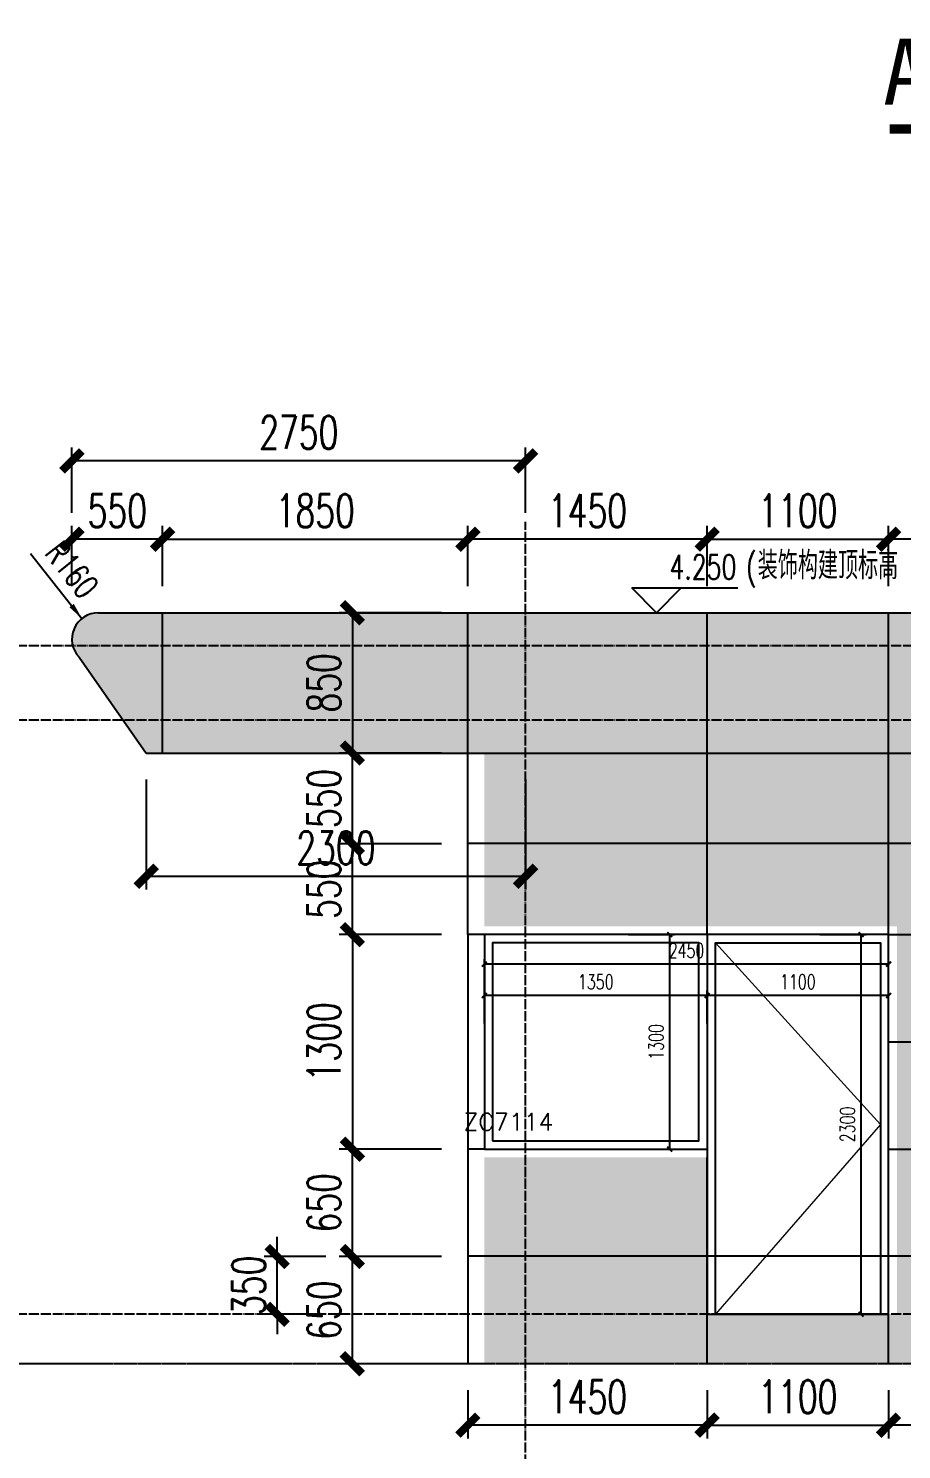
# Model space of a CAD drawing. Extents: x -202236 to 1002404, y -663931 to 1550022.
# Drawn here: x -126697 to -121404, y -352528 to -343918 of the extents above; entities that cross this region are included whole.
import ezdxf
from ezdxf.enums import TextEntityAlignment as Align

# ---------------------------------------------------------------- set-up
doc = ezdxf.new("R2010")
doc.units = 0
doc.linetypes.add('DOTE', pattern=[2.42, 2, -0.2, 0.02, -0.2])
for name, color, linetype in [('!ZN1-填充-8', 8, 'Continuous'), ('!ZN3-铝板幕墙-3', 3, 'Continuous'), ('25mm厚湿贴石材', 35, 'Continuous'), ('3符号', 173, 'Continuous'), ('A-AXIS-DOTE', 14, 'DOTE'), ('A-AXIS-ELEV', 4, 'Continuous'), ('A-HATCH-2', 251, 'Continuous'), ('A-WINDOW', 140, 'Continuous'), ('A-门窗表显示尺寸', 160, 'Continuous'), ('DIM', 173, 'Continuous'), ('PUB_TEXT', 7, 'Continuous'), ('建-尺寸', 3, 'Continuous')]:
    doc.layers.add(name, color=color, linetype=linetype)
doc.layers.add('99立面图例外参$0$99立面图例外参$0$A-WALL-HATCH', color=8, linetype='Continuous', lineweight=13)
doc.layers.add('A-WALL-HATCH', color=8, linetype='Continuous', lineweight=13)
doc.styles.add('_TCH_DIM', font='SIMPLEX', dxfattribs={"bigfont": 'GBCBIG'})
doc.styles.add('_TCH_DIM_T3', font='SIMPLEX', dxfattribs={"width": 0.705882, "bigfont": 'GBCBIG'})
doc.styles.add('A-DIM', font='SIMPLEX', dxfattribs={"bigfont": 'GBCBIG'})
doc.styles.add('DHTEXT-1', font='ROMANS.shx', dxfattribs={"width": 0.7, "bigfont": 'CHINESE.shx'})
doc.styles.get("Standard").update_dxf_attribs({"font": 'romans.shx', "bigfont": 'chinese.shx'})
doc.styles.add('中南符号', font='simhei.ttf')
doc.dimstyles.new('_TCH_ARCH&&30', dxfattribs={"dimtxt": 89.25, "dimasz": 30, "dimexe": 30, "dimexo": 30, "dimgap": 37.875, "dimtad": 1, "dimdec": 0, "dimzin": 0, "dimdsep": 46, "dimtxsty": '_TCH_DIM_T3', "dimblk": 'ARCHTICK', "dimcen": 0.09, "dimclrt": 7, "dimazin": 2, "dimtfac": 1, "dimtdec": 0, "dimtix": 1, "dimtmove": 2, "dimatfit": 3, "dimfxl": 0, "dimtolj": 1, "dimtzin": 0, "dimarcsym": 0})
doc.dimstyles.new('ZN80', dxfattribs={"dimscale": 80, "dimtxt": 2.5, "dimasz": 1.5, "dimexe": 1, "dimexo": 2, "dimgap": 0.9, "dimtad": 1, "dimdec": 0, "dimdsep": 46, "dimtxsty": 'DHTEXT-1', "dimblk": 'ARCHTICK', "dimcen": 2.5, "dimclrd": 173, "dimclre": 173, "dimclrt": 7, "dimazin": 2, "dimtfac": 0.4, "dimtdec": 0, "dimtix": 1, "dimtmove": 2, "dimatfit": 3, "dimfxl": 0, "dimtolj": 1, "dimtzin": 0, "dimarcsym": 0})

# ---------------------------------------------------------------- blocks, each defined once
blk = doc.blocks.new('_ArchTick')
at = {"color": 0, "linetype": 'ByBlock', "const_width": 0.4}
blk.add_lwpolyline([(-0.5, -0.5), (0.5, 0.5)], dxfattribs=at)
blk = doc.blocks.new('*D239')
at = {"layer": 'Defpoints', "color": 0, "ltscale": 800, "transparency": 16777216}
for p in [(-125983.2, -348308.2), (-123683.2, -348308.2), (-123683.2, -349054.8)]:
    blk.add_point(p, dxfattribs=at)
at = {"layer": 'DIM', "color": 173, "linetype": 'ByBlock', "lineweight": -2, "ltscale": 800, "transparency": 16777216}
for p, q in [((-125983.2, -348468.2), (-125983.2, -349134.8)), ((-123683.2, -348468.2), (-123683.2, -349134.8)), ((-125983.2, -349054.8), (-123683.2, -349054.8))]:
    blk.add_line(p, q, dxfattribs=at)
at = {"layer": 'DIM', "color": 173, "lineweight": -2, "ltscale": 800, "transparency": 16777216, "xscale": 120, "yscale": 120, "zscale": 120, "rotation": 180}
blk.add_blockref('_ArchTick', (-125983.2, -349054.8), dxfattribs=at)
at = {"layer": 'DIM', "color": 173, "lineweight": -2, "ltscale": 800, "transparency": 16777216, "xscale": 120, "yscale": 120, "zscale": 120}
blk.add_blockref('_ArchTick', (-123683.2, -349054.8), dxfattribs=at)
at = {"layer": 'DIM', "color": 7, "ltscale": 800, "transparency": 16777216, "insert": (-124833.2, -348882.8), "char_height": 200, "attachment_point": 5, "style": 'DHTEXT-1'}
blk.add_mtext('\\A1;2300', dxfattribs=at)
blk = doc.blocks.new('*D339')
at = {"layer": 'Defpoints', "color": 0, "ltscale": 800, "transparency": 16777216}
for p in [(-121483.2, -347012.7), (-121483.2, -347458.2), (-120333.2, -347458.2)]:
    blk.add_point(p, dxfattribs=at)
at = {"layer": 'DIM', "color": 173, "linetype": 'ByBlock', "lineweight": -2, "ltscale": 800, "transparency": 16777216}
for p, q in [((-121483.2, -347298.2), (-121483.2, -346932.7)), ((-120333.2, -347298.2), (-120333.2, -346932.7)), ((-120333.2, -347012.7), (-121483.2, -347012.7))]:
    blk.add_line(p, q, dxfattribs=at)
at = {"layer": 'DIM', "color": 173, "lineweight": -2, "ltscale": 800, "transparency": 16777216, "xscale": 120, "yscale": 120, "zscale": 120, "rotation": 180}
blk.add_blockref('_ArchTick', (-121483.2, -347012.7), dxfattribs=at)
at = {"layer": 'DIM', "color": 173, "lineweight": -2, "ltscale": 800, "transparency": 16777216, "xscale": 120, "yscale": 120, "zscale": 120}
blk.add_blockref('_ArchTick', (-120333.2, -347012.7), dxfattribs=at)
at = {"layer": 'DIM', "color": 7, "ltscale": 800, "transparency": 16777216, "insert": (-120908.2, -346840.7), "char_height": 200, "attachment_point": 5, "style": 'DHTEXT-1'}
blk.add_mtext('\\A1;1150', dxfattribs=at)
blk = doc.blocks.new('*D340')
at = {"layer": 'Defpoints', "color": 0, "ltscale": 800, "transparency": 16777216}
for p in [(-121483.2, -347012.7), (-122583.2, -347458.2), (-121483.2, -347458.2)]:
    blk.add_point(p, dxfattribs=at)
at = {"layer": 'DIM', "color": 173, "linetype": 'ByBlock', "lineweight": -2, "ltscale": 800, "transparency": 16777216}
for p, q in [((-122583.2, -347298.2), (-122583.2, -346932.7)), ((-121483.2, -347298.2), (-121483.2, -346932.7)), ((-122583.2, -347012.7), (-121483.2, -347012.7))]:
    blk.add_line(p, q, dxfattribs=at)
at = {"layer": 'DIM', "color": 173, "lineweight": -2, "ltscale": 800, "transparency": 16777216, "xscale": 120, "yscale": 120, "zscale": 120, "rotation": 180}
blk.add_blockref('_ArchTick', (-122583.2, -347012.7), dxfattribs=at)
at = {"layer": 'DIM', "color": 173, "lineweight": -2, "ltscale": 800, "transparency": 16777216, "xscale": 120, "yscale": 120, "zscale": 120}
blk.add_blockref('_ArchTick', (-121483.2, -347012.7), dxfattribs=at)
at = {"layer": 'DIM', "color": 7, "ltscale": 800, "transparency": 16777216, "insert": (-122033.2, -346840.7), "char_height": 200, "attachment_point": 5, "style": 'DHTEXT-1'}
blk.add_mtext('\\A1;1100', dxfattribs=at)
blk = doc.blocks.new('*D341')
at = {"layer": 'Defpoints', "color": 0, "ltscale": 800, "transparency": 16777216}
for p in [(-124033.2, -347012.7), (-124033.2, -347458.2), (-122583.2, -347458.2)]:
    blk.add_point(p, dxfattribs=at)
at = {"layer": 'DIM', "color": 173, "linetype": 'ByBlock', "lineweight": -2, "ltscale": 800, "transparency": 16777216}
for p, q in [((-124033.2, -347298.2), (-124033.2, -346932.7)), ((-122583.2, -347298.2), (-122583.2, -346932.7)), ((-122583.2, -347012.7), (-124033.2, -347012.7))]:
    blk.add_line(p, q, dxfattribs=at)
at = {"layer": 'DIM', "color": 173, "lineweight": -2, "ltscale": 800, "transparency": 16777216, "xscale": 120, "yscale": 120, "zscale": 120, "rotation": 180}
blk.add_blockref('_ArchTick', (-124033.2, -347012.7), dxfattribs=at)
at = {"layer": 'DIM', "color": 173, "lineweight": -2, "ltscale": 800, "transparency": 16777216, "xscale": 120, "yscale": 120, "zscale": 120}
blk.add_blockref('_ArchTick', (-122583.2, -347012.7), dxfattribs=at)
at = {"layer": 'DIM', "color": 7, "ltscale": 800, "transparency": 16777216, "insert": (-123308.2, -346840.7), "char_height": 200, "attachment_point": 5, "style": 'DHTEXT-1'}
blk.add_mtext('\\A1;1450', dxfattribs=at)
blk = doc.blocks.new('*D342')
at = {"layer": 'Defpoints', "color": 0, "ltscale": 800, "transparency": 16777216}
for p in [(-124033.2, -347012.7), (-125883.4, -347458.2), (-124033.2, -347458.2)]:
    blk.add_point(p, dxfattribs=at)
at = {"layer": 'DIM', "color": 173, "linetype": 'ByBlock', "lineweight": -2, "ltscale": 800, "transparency": 16777216}
for p, q in [((-125883.4, -347298.2), (-125883.4, -346932.7)), ((-124033.2, -347298.2), (-124033.2, -346932.7)), ((-125883.4, -347012.7), (-124033.2, -347012.7))]:
    blk.add_line(p, q, dxfattribs=at)
at = {"layer": 'DIM', "color": 173, "lineweight": -2, "ltscale": 800, "transparency": 16777216, "xscale": 120, "yscale": 120, "zscale": 120, "rotation": 180}
blk.add_blockref('_ArchTick', (-125883.4, -347012.7), dxfattribs=at)
at = {"layer": 'DIM', "color": 173, "lineweight": -2, "ltscale": 800, "transparency": 16777216, "xscale": 120, "yscale": 120, "zscale": 120}
blk.add_blockref('_ArchTick', (-124033.2, -347012.7), dxfattribs=at)
at = {"layer": 'DIM', "color": 7, "ltscale": 800, "transparency": 16777216, "insert": (-124958.3, -346840.7), "char_height": 200, "attachment_point": 5, "style": 'DHTEXT-1'}
blk.add_mtext('\\A1;1850', dxfattribs=at)
blk = doc.blocks.new('*D343')
at = {"layer": 'Defpoints', "color": 0, "ltscale": 800, "transparency": 16777216}
for p in [(-126433.4, -347012.7), (-126433.4, -347458.2), (-125883.4, -347458.2)]:
    blk.add_point(p, dxfattribs=at)
at = {"layer": 'DIM', "color": 173, "linetype": 'ByBlock', "lineweight": -2, "ltscale": 800, "transparency": 16777216}
for p, q in [((-126433.4, -347298.2), (-126433.4, -346932.7)), ((-125883.4, -347298.2), (-125883.4, -346932.7)), ((-125883.4, -347012.7), (-126433.4, -347012.7))]:
    blk.add_line(p, q, dxfattribs=at)
at = {"layer": 'DIM', "color": 173, "lineweight": -2, "ltscale": 800, "transparency": 16777216, "xscale": 120, "yscale": 120, "zscale": 120, "rotation": 180}
blk.add_blockref('_ArchTick', (-126433.4, -347012.7), dxfattribs=at)
at = {"layer": 'DIM', "color": 173, "lineweight": -2, "ltscale": 800, "transparency": 16777216, "xscale": 120, "yscale": 120, "zscale": 120}
blk.add_blockref('_ArchTick', (-125883.4, -347012.7), dxfattribs=at)
at = {"layer": 'DIM', "color": 7, "ltscale": 800, "transparency": 16777216, "insert": (-126158.4, -346840.7), "char_height": 200, "attachment_point": 5, "style": 'DHTEXT-1'}
blk.add_mtext('\\A1;550', dxfattribs=at)
blk = doc.blocks.new('*D388')
at = {"layer": 'Defpoints', "color": 0, "ltscale": 800, "transparency": 16777216}
for p in [(-126433.4, -346538.2), (-126433.4, -347012.7), (-123683.2, -347012.7)]:
    blk.add_point(p, dxfattribs=at)
at = {"layer": 'DIM', "color": 173, "linetype": 'ByBlock', "lineweight": -2, "ltscale": 800, "transparency": 16777216}
for p, q in [((-126433.4, -346852.7), (-126433.4, -346458.2)), ((-123683.2, -346852.7), (-123683.2, -346458.2)), ((-123683.2, -346538.2), (-126433.4, -346538.2))]:
    blk.add_line(p, q, dxfattribs=at)
at = {"layer": 'DIM', "color": 173, "lineweight": -2, "ltscale": 800, "transparency": 16777216, "xscale": 120, "yscale": 120, "zscale": 120, "rotation": 180}
blk.add_blockref('_ArchTick', (-126433.4, -346538.2), dxfattribs=at)
at = {"layer": 'DIM', "color": 173, "lineweight": -2, "ltscale": 800, "transparency": 16777216, "xscale": 120, "yscale": 120, "zscale": 120}
blk.add_blockref('_ArchTick', (-123683.2, -346538.2), dxfattribs=at)
at = {"layer": 'DIM', "color": 7, "ltscale": 800, "transparency": 16777216, "insert": (-125058.3, -346366.2), "char_height": 200, "attachment_point": 5, "style": 'DHTEXT-1'}
blk.add_mtext('\\A1;2750', dxfattribs=at)
blk = doc.blocks.new('*D389')
at = {"layer": 'Defpoints', "color": 0, "ltscale": 800, "transparency": 16777216}
for p in [(-124733.7, -348858.2), (-124033.2, -348858.2), (-124033.2, -349408.2)]:
    blk.add_point(p, dxfattribs=at)
at = {"layer": 'DIM', "color": 173, "linetype": 'ByBlock', "lineweight": -2, "ltscale": 800, "transparency": 16777216}
for p, q in [((-124193.2, -348858.2), (-124813.7, -348858.2)), ((-124733.7, -349408.2), (-124733.7, -348858.2)), ((-124193.2, -349408.2), (-124813.7, -349408.2))]:
    blk.add_line(p, q, dxfattribs=at)
at = {"layer": 'DIM', "color": 173, "lineweight": -2, "ltscale": 800, "transparency": 16777216, "xscale": 120, "yscale": 120, "zscale": 120}
for p, rotation in [((-124733.7, -348858.2), 90), ((-124733.7, -349408.2), 270)]:
    blk.add_blockref('_ArchTick', p, dxfattribs=dict(at, rotation=rotation))
at = {"layer": 'DIM', "color": 7, "ltscale": 800, "transparency": 16777216, "insert": (-124905.7, -349133.2), "char_height": 200, "attachment_point": 5, "rotation": 90, "style": 'DHTEXT-1'}
blk.add_mtext('\\A1;550', dxfattribs=at)
blk = doc.blocks.new('*D390')
at = {"layer": 'Defpoints', "color": 0, "ltscale": 800, "transparency": 16777216}
for p in [(-124033.2, -347458.2), (-124733.7, -348308.2), (-124033.2, -348308.2)]:
    blk.add_point(p, dxfattribs=at)
at = {"layer": 'DIM', "color": 173, "linetype": 'ByBlock', "lineweight": -2, "ltscale": 800, "transparency": 16777216}
for p, q in [((-124193.2, -347458.2), (-124813.7, -347458.2)), ((-124733.7, -347458.2), (-124733.7, -348308.2)), ((-124193.2, -348308.2), (-124813.7, -348308.2))]:
    blk.add_line(p, q, dxfattribs=at)
at = {"layer": 'DIM', "color": 173, "lineweight": -2, "ltscale": 800, "transparency": 16777216, "xscale": 120, "yscale": 120, "zscale": 120}
for p, rotation in [((-124733.7, -347458.2), 90), ((-124733.7, -348308.2), 270)]:
    blk.add_blockref('_ArchTick', p, dxfattribs=dict(at, rotation=rotation))
at = {"layer": 'DIM', "color": 7, "ltscale": 800, "transparency": 16777216, "insert": (-124905.7, -347883.2), "char_height": 200, "attachment_point": 5, "rotation": 90, "style": 'DHTEXT-1'}
blk.add_mtext('\\A1;850', dxfattribs=at)
blk = doc.blocks.new('*D391')
at = {"layer": 'Defpoints', "color": 0, "ltscale": 800, "transparency": 16777216}
for p in [(-124033.2, -349408.2), (-124733.7, -350708.2), (-124033.2, -350708.2)]:
    blk.add_point(p, dxfattribs=at)
at = {"layer": 'DIM', "color": 173, "linetype": 'ByBlock', "lineweight": -2, "ltscale": 800, "transparency": 16777216}
for p, q in [((-124193.2, -349408.2), (-124813.7, -349408.2)), ((-124733.7, -349408.2), (-124733.7, -350708.2)), ((-124193.2, -350708.2), (-124813.7, -350708.2))]:
    blk.add_line(p, q, dxfattribs=at)
at = {"layer": 'DIM', "color": 173, "lineweight": -2, "ltscale": 800, "transparency": 16777216, "xscale": 120, "yscale": 120, "zscale": 120}
for p, rotation in [((-124733.7, -349408.2), 90), ((-124733.7, -350708.2), 270)]:
    blk.add_blockref('_ArchTick', p, dxfattribs=dict(at, rotation=rotation))
at = {"layer": 'DIM', "color": 7, "ltscale": 800, "transparency": 16777216, "insert": (-124905.7, -350058.2), "char_height": 200, "attachment_point": 5, "rotation": 90, "style": 'DHTEXT-1'}
blk.add_mtext('\\A1;1300', dxfattribs=at)
blk = doc.blocks.new('*D392')
at = {"layer": 'Defpoints', "color": 0, "ltscale": 800, "transparency": 16777216}
for p in [(-124733.7, -351358.2), (-124033.2, -351358.2), (-124033.2, -352008.2)]:
    blk.add_point(p, dxfattribs=at)
at = {"layer": 'DIM', "color": 173, "linetype": 'ByBlock', "lineweight": -2, "ltscale": 800, "transparency": 16777216}
for p, q in [((-124193.2, -351358.2), (-124813.7, -351358.2)), ((-124733.7, -352008.2), (-124733.7, -351358.2)), ((-124193.2, -352008.2), (-124813.7, -352008.2))]:
    blk.add_line(p, q, dxfattribs=at)
at = {"layer": 'DIM', "color": 173, "lineweight": -2, "ltscale": 800, "transparency": 16777216, "xscale": 120, "yscale": 120, "zscale": 120}
for p, rotation in [((-124733.7, -351358.2), 90), ((-124733.7, -352008.2), 270)]:
    blk.add_blockref('_ArchTick', p, dxfattribs=dict(at, rotation=rotation))
at = {"layer": 'DIM', "color": 7, "ltscale": 800, "transparency": 16777216, "insert": (-124905.7, -351683.2), "char_height": 200, "attachment_point": 5, "rotation": 90, "style": 'DHTEXT-1'}
blk.add_mtext('\\A1;650', dxfattribs=at)
blk = doc.blocks.new('*D393')
at = {"layer": 'Defpoints', "color": 0, "ltscale": 800, "transparency": 16777216}
for p in [(-124733.7, -348308.2), (-124033.2, -348308.2), (-124033.2, -348858.2)]:
    blk.add_point(p, dxfattribs=at)
at = {"layer": 'DIM', "color": 173, "linetype": 'ByBlock', "lineweight": -2, "ltscale": 800, "transparency": 16777216}
for p, q in [((-124193.2, -348308.2), (-124813.7, -348308.2)), ((-124733.7, -348858.2), (-124733.7, -348308.2)), ((-124193.2, -348858.2), (-124813.7, -348858.2))]:
    blk.add_line(p, q, dxfattribs=at)
at = {"layer": 'DIM', "color": 173, "lineweight": -2, "ltscale": 800, "transparency": 16777216, "xscale": 120, "yscale": 120, "zscale": 120}
for p, rotation in [((-124733.7, -348308.2), 90), ((-124733.7, -348858.2), 270)]:
    blk.add_blockref('_ArchTick', p, dxfattribs=dict(at, rotation=rotation))
at = {"layer": 'DIM', "color": 7, "ltscale": 800, "transparency": 16777216, "insert": (-124905.7, -348583.2), "char_height": 200, "attachment_point": 5, "rotation": 90, "style": 'DHTEXT-1'}
blk.add_mtext('\\A1;550', dxfattribs=at)
blk = doc.blocks.new('*D394')
at = {"layer": 'Defpoints', "color": 0, "ltscale": 800, "transparency": 16777216}
for p in [(-124733.7, -350708.2), (-124033.2, -350708.2), (-124033.2, -351358.2)]:
    blk.add_point(p, dxfattribs=at)
at = {"layer": 'DIM', "color": 173, "linetype": 'ByBlock', "lineweight": -2, "ltscale": 800, "transparency": 16777216}
for p, q in [((-124193.2, -350708.2), (-124813.7, -350708.2)), ((-124733.7, -351358.2), (-124733.7, -350708.2)), ((-124193.2, -351358.2), (-124813.7, -351358.2))]:
    blk.add_line(p, q, dxfattribs=at)
at = {"layer": 'DIM', "color": 173, "lineweight": -2, "ltscale": 800, "transparency": 16777216, "xscale": 120, "yscale": 120, "zscale": 120}
for p, rotation in [((-124733.7, -350708.2), 90), ((-124733.7, -351358.2), 270)]:
    blk.add_blockref('_ArchTick', p, dxfattribs=dict(at, rotation=rotation))
at = {"layer": 'DIM', "color": 7, "ltscale": 800, "transparency": 16777216, "insert": (-124905.7, -351033.2), "char_height": 200, "attachment_point": 5, "rotation": 90, "style": 'DHTEXT-1'}
blk.add_mtext('\\A1;650', dxfattribs=at)
blk = doc.blocks.new('*D395')
at = {"layer": 'Defpoints', "color": 0, "ltscale": 800, "transparency": 16777216}
for p in [(-125189.1, -351358.2), (-124733.7, -351358.2), (-124733.7, -351708.2)]:
    blk.add_point(p, dxfattribs=at)
at = {"layer": 'DIM', "color": 173, "linetype": 'ByBlock', "lineweight": -2, "ltscale": 800, "transparency": 16777216}
for p, q in [((-125189.1, -351358.2), (-125189.1, -351238.2)), ((-124893.7, -351358.2), (-125269.1, -351358.2)), ((-125189.1, -351708.2), (-125189.1, -351358.2)), ((-124893.7, -351708.2), (-125269.1, -351708.2)), ((-125189.1, -351708.2), (-125189.1, -351828.2))]:
    blk.add_line(p, q, dxfattribs=at)
at = {"layer": 'DIM', "color": 173, "lineweight": -2, "ltscale": 800, "transparency": 16777216, "xscale": 120, "yscale": 120, "zscale": 120}
for p, rotation in [((-125189.1, -351358.2), 270), ((-125189.1, -351708.2), 90)]:
    blk.add_blockref('_ArchTick', p, dxfattribs=dict(at, rotation=rotation))
at = {"layer": 'DIM', "color": 7, "ltscale": 800, "transparency": 16777216, "insert": (-125361.1, -351533.2), "char_height": 200, "attachment_point": 5, "rotation": 90, "style": 'DHTEXT-1'}
blk.add_mtext('\\A1;350', dxfattribs=at)
blk = doc.blocks.new('*D421')
at = {"layer": 'Defpoints', "color": 0, "ltscale": 800, "transparency": 16777216}
for p in [(-121483.2, -352008.2), (-120333.2, -352008.2), (-121483.2, -352379.8)]:
    blk.add_point(p, dxfattribs=at)
at = {"layer": 'DIM', "color": 173, "linetype": 'ByBlock', "lineweight": -2, "ltscale": 800, "transparency": 16777216}
for p, q in [((-121483.2, -352168.2), (-121483.2, -352459.8)), ((-120333.2, -352168.2), (-120333.2, -352459.8)), ((-120333.2, -352379.8), (-121483.2, -352379.8))]:
    blk.add_line(p, q, dxfattribs=at)
at = {"layer": 'DIM', "color": 173, "lineweight": -2, "ltscale": 800, "transparency": 16777216, "xscale": 120, "yscale": 120, "zscale": 120, "rotation": 180}
blk.add_blockref('_ArchTick', (-121483.2, -352379.8), dxfattribs=at)
at = {"layer": 'DIM', "color": 173, "lineweight": -2, "ltscale": 800, "transparency": 16777216, "xscale": 120, "yscale": 120, "zscale": 120}
blk.add_blockref('_ArchTick', (-120333.2, -352379.8), dxfattribs=at)
at = {"layer": 'DIM', "color": 7, "ltscale": 800, "transparency": 16777216, "insert": (-120908.2, -352207.8), "char_height": 200, "attachment_point": 5, "style": 'DHTEXT-1'}
blk.add_mtext('\\A1;1150', dxfattribs=at)
blk = doc.blocks.new('*D422')
at = {"layer": 'Defpoints', "color": 0, "ltscale": 800, "transparency": 16777216}
for p in [(-122583.2, -352008.2), (-121483.2, -352008.2), (-121483.2, -352379.8)]:
    blk.add_point(p, dxfattribs=at)
at = {"layer": 'DIM', "color": 173, "linetype": 'ByBlock', "lineweight": -2, "ltscale": 800, "transparency": 16777216}
for p, q in [((-122583.2, -352168.2), (-122583.2, -352459.8)), ((-121483.2, -352168.2), (-121483.2, -352459.8)), ((-122583.2, -352379.8), (-121483.2, -352379.8))]:
    blk.add_line(p, q, dxfattribs=at)
at = {"layer": 'DIM', "color": 173, "lineweight": -2, "ltscale": 800, "transparency": 16777216, "xscale": 120, "yscale": 120, "zscale": 120, "rotation": 180}
blk.add_blockref('_ArchTick', (-122583.2, -352379.8), dxfattribs=at)
at = {"layer": 'DIM', "color": 173, "lineweight": -2, "ltscale": 800, "transparency": 16777216, "xscale": 120, "yscale": 120, "zscale": 120}
blk.add_blockref('_ArchTick', (-121483.2, -352379.8), dxfattribs=at)
at = {"layer": 'DIM', "color": 7, "ltscale": 800, "transparency": 16777216, "insert": (-122033.2, -352207.8), "char_height": 200, "attachment_point": 5, "style": 'DHTEXT-1'}
blk.add_mtext('\\A1;1100', dxfattribs=at)
blk = doc.blocks.new('*D423')
at = {"layer": 'Defpoints', "color": 0, "ltscale": 800, "transparency": 16777216}
for p in [(-124033.2, -352008.2), (-122583.2, -352008.2), (-124033.2, -352379.8)]:
    blk.add_point(p, dxfattribs=at)
at = {"layer": 'DIM', "color": 173, "linetype": 'ByBlock', "lineweight": -2, "ltscale": 800, "transparency": 16777216}
for p, q in [((-124033.2, -352168.2), (-124033.2, -352459.8)), ((-122583.2, -352168.2), (-122583.2, -352459.8)), ((-122583.2, -352379.8), (-124033.2, -352379.8))]:
    blk.add_line(p, q, dxfattribs=at)
at = {"layer": 'DIM', "color": 173, "lineweight": -2, "ltscale": 800, "transparency": 16777216, "xscale": 120, "yscale": 120, "zscale": 120, "rotation": 180}
blk.add_blockref('_ArchTick', (-124033.2, -352379.8), dxfattribs=at)
at = {"layer": 'DIM', "color": 173, "lineweight": -2, "ltscale": 800, "transparency": 16777216, "xscale": 120, "yscale": 120, "zscale": 120}
blk.add_blockref('_ArchTick', (-122583.2, -352379.8), dxfattribs=at)
at = {"layer": 'DIM', "color": 7, "ltscale": 800, "transparency": 16777216, "insert": (-123308.2, -352207.8), "char_height": 200, "attachment_point": 5, "style": 'DHTEXT-1'}
blk.add_mtext('\\A1;1450', dxfattribs=at)
blk = doc.blocks.new('*D801')
at = {"layer": 'A-门窗表显示尺寸', "color": 0, "lineweight": -2, "transparency": 16777216}
for p, q in [((-123933.2, -349945.7), (-123933.2, -349747)), ((-122583.2, -349777), (-123933.2, -349777)), ((-122583.2, -349945.7), (-122583.2, -349747))]:
    blk.add_line(p, q, dxfattribs=at)
at = {"layer": 'Defpoints', "color": 0, "transparency": 16777216}
for p in [(-123933.2, -349777), (-123933.2, -349975.7), (-122583.2, -349975.7)]:
    blk.add_point(p, dxfattribs=at)
at = {"layer": 'A-门窗表显示尺寸', "color": 0, "lineweight": -2, "transparency": 16777216, "xscale": 30, "yscale": 30, "zscale": 30, "rotation": 180}
blk.add_blockref('_ArchTick', (-123933.2, -349777), dxfattribs=at)
at = {"layer": 'A-门窗表显示尺寸', "color": 0, "lineweight": -2, "transparency": 16777216, "xscale": 30, "yscale": 30, "zscale": 30}
blk.add_blockref('_ArchTick', (-122583.2, -349777), dxfattribs=at)
at = {"layer": 'A-门窗表显示尺寸', "color": 7, "transparency": 16777216, "insert": (-123258.2, -349694.5), "char_height": 89.25, "attachment_point": 5, "style": '_TCH_DIM_T3'}
blk.add_mtext('\\A1;1350', dxfattribs=at)
blk = doc.blocks.new('*D802')
at = {"layer": 'A-门窗表显示尺寸', "color": 0, "lineweight": -2, "transparency": 16777216}
for p, q in [((-122583.2, -349945.7), (-122583.2, -349747)), ((-121483.2, -349777), (-122583.2, -349777)), ((-121483.2, -349945.7), (-121483.2, -349747))]:
    blk.add_line(p, q, dxfattribs=at)
at = {"layer": 'Defpoints', "color": 0, "transparency": 16777216}
for p in [(-122583.2, -349777), (-122583.2, -349975.7), (-121483.2, -349975.7)]:
    blk.add_point(p, dxfattribs=at)
at = {"layer": 'A-门窗表显示尺寸', "color": 0, "lineweight": -2, "transparency": 16777216, "xscale": 30, "yscale": 30, "zscale": 30, "rotation": 180}
blk.add_blockref('_ArchTick', (-122583.2, -349777), dxfattribs=at)
at = {"layer": 'A-门窗表显示尺寸', "color": 0, "lineweight": -2, "transparency": 16777216, "xscale": 30, "yscale": 30, "zscale": 30}
blk.add_blockref('_ArchTick', (-121483.2, -349777), dxfattribs=at)
at = {"layer": 'A-门窗表显示尺寸', "color": 7, "transparency": 16777216, "insert": (-122033.2, -349694.5), "char_height": 89.25, "attachment_point": 5, "style": '_TCH_DIM_T3'}
blk.add_mtext('\\A1;1100', dxfattribs=at)
blk = doc.blocks.new('*D803')
at = {"layer": 'A-门窗表显示尺寸', "color": 0, "lineweight": -2, "transparency": 16777216}
for p, q in [((-123059.9, -349408.2), (-122779.9, -349408.2)), ((-122809.9, -350708.2), (-122809.9, -349408.2)), ((-123059.9, -350708.2), (-122779.9, -350708.2))]:
    blk.add_line(p, q, dxfattribs=at)
at = {"layer": 'Defpoints', "color": 0, "transparency": 16777216}
for p in [(-123089.9, -349408.2), (-122809.9, -349408.2), (-123089.9, -350708.2)]:
    blk.add_point(p, dxfattribs=at)
at = {"layer": 'A-门窗表显示尺寸', "color": 0, "lineweight": -2, "transparency": 16777216, "xscale": 30, "yscale": 30, "zscale": 30}
for p, rotation in [((-122809.9, -349408.2), 90), ((-122809.9, -350708.2), 270)]:
    blk.add_blockref('_ArchTick', p, dxfattribs=dict(at, rotation=rotation))
at = {"layer": 'A-门窗表显示尺寸', "color": 7, "transparency": 16777216, "insert": (-122892.4, -350058.2), "char_height": 89.25, "attachment_point": 5, "rotation": 90, "style": '_TCH_DIM_T3'}
blk.add_mtext('\\A1;1300', dxfattribs=at)
blk = doc.blocks.new('*D804')
at = {"layer": 'A-门窗表显示尺寸', "color": 0, "lineweight": -2, "transparency": 16777216}
for p, q in [((-121899.9, -349408.2), (-121619.9, -349408.2)), ((-121649.9, -351708.2), (-121649.9, -349408.2)), ((-121899.9, -351708.2), (-121619.9, -351708.2))]:
    blk.add_line(p, q, dxfattribs=at)
at = {"layer": 'Defpoints', "color": 0, "transparency": 16777216}
for p in [(-121929.9, -349408.2), (-121649.9, -349408.2), (-121929.9, -351708.2)]:
    blk.add_point(p, dxfattribs=at)
at = {"layer": 'A-门窗表显示尺寸', "color": 0, "lineweight": -2, "transparency": 16777216, "xscale": 30, "yscale": 30, "zscale": 30}
for p, rotation in [((-121649.9, -349408.2), 90), ((-121649.9, -351708.2), 270)]:
    blk.add_blockref('_ArchTick', p, dxfattribs=dict(at, rotation=rotation))
at = {"layer": 'A-门窗表显示尺寸', "color": 7, "transparency": 16777216, "insert": (-121732.4, -350558.2), "char_height": 89.25, "attachment_point": 5, "rotation": 90, "style": '_TCH_DIM_T3'}
blk.add_mtext('\\A1;2300', dxfattribs=at)
blk = doc.blocks.new('*D805')
at = {"layer": 'A-门窗表显示尺寸', "color": 0, "lineweight": -2, "transparency": 16777216}
for p, q in [((-123933.2, -349755.7), (-123933.2, -349557)), ((-121483.2, -349587), (-123933.2, -349587)), ((-121483.2, -349755.7), (-121483.2, -349557))]:
    blk.add_line(p, q, dxfattribs=at)
at = {"layer": 'Defpoints', "color": 0, "transparency": 16777216}
for p in [(-123933.2, -349587), (-123933.2, -349785.7), (-121483.2, -349785.7)]:
    blk.add_point(p, dxfattribs=at)
at = {"layer": 'A-门窗表显示尺寸', "color": 0, "lineweight": -2, "transparency": 16777216, "xscale": 30, "yscale": 30, "zscale": 30, "rotation": 180}
blk.add_blockref('_ArchTick', (-123933.2, -349587), dxfattribs=at)
at = {"layer": 'A-门窗表显示尺寸', "color": 0, "lineweight": -2, "transparency": 16777216, "xscale": 30, "yscale": 30, "zscale": 30}
blk.add_blockref('_ArchTick', (-121483.2, -349587), dxfattribs=at)
at = {"layer": 'A-门窗表显示尺寸', "color": 7, "transparency": 16777216, "insert": (-122708.2, -349504.5), "char_height": 89.25, "attachment_point": 5, "style": '_TCH_DIM_T3'}
blk.add_mtext('\\A1;2450', dxfattribs=at)
blk = doc.blocks.new('*U1013')
at = {"const_width": 0.7}
blk.add_lwpolyline([(0, 0), (36.49, 0)], dxfattribs=at)
at = {"color": 0, "style": '中南符号', "flags": 8}
blk.add_attdef('图名', text='', height=5, dxfattribs=at).set_placement((18.24, 1.85), align=Align.CENTER)
blk.add_attdef('比例', (39.29, 1.85), '', height=4, dxfattribs=at)

msp = doc.modelspace()

# ---------------------------------------------------------------- hatches: boundary and pattern name
at = {"layer": '!ZN1-填充-8'}
h = msp.add_hatch(dxfattribs=at)
h.set_pattern_fill('DOTS', color=141, scale=80, style=0)
h.set_pattern_definition([(0, (0, -32188.5), (63.5, 127), [0, -127])])
edge = h.paths.add_edge_path()
edge.add_line((-116353.19, -348308.23), (-115786.98, -349459.32))
edge.add_line((-115786.98, -349459.32), (-114533.19, -352008.23))
edge.add_line((-114533.19, -352008.23), (-113533.19, -352008.23))
edge.add_line((-113533.19, -352008.23), (-113113.72, -350619.65))
edge.add_line((-113113.72, -350619.65), (-113017.19, -350350.29))
edge.add_line((-113017.19, -350350.29), (-113056.38, -350066.85))
edge.add_line((-113056.38, -350066.85), (-114033.19, -347458.23))
edge.add_line((-114033.19, -347458.23), (-126273.43, -347458.23))
edge.add_arc((-126273.43, -347618.23), 160, 90, 142.166322)
edge.add_arc((-126273.43, -347618.23), 160, 142.166322, 223.315316)
edge.add_line((-126389.84, -347727.99), (-125983.19, -348308.23))
edge.add_line((-125983.19, -348308.23), (-117783.19, -348308.23))
edge.add_line((-117783.19, -348308.23), (-116383.19, -348308.23))
edge.add_line((-116383.19, -348308.23), (-116353.19, -348308.23))
at = {"layer": '99立面图例外参$0$99立面图例外参$0$A-WALL-HATCH'}
h = msp.add_hatch(dxfattribs=at)
h.set_pattern_fill('大理石', color=256, scale=200)
h.set_pattern_definition([(41.987212, (500, -32119.93), (1199.99998, 900.00002), [19.2195, -4016.8677]), (68.19859, (214.29, -32149.93), (600, 1800), [69.2378, -4777.4105]), (60.945396, (200, -32184.22), (599.99996, 900.000026), [29.4161, -6147.9618]), (90, (214.3, -32158.5), (600, -4e-14), [8.5714, -891.4285]), (71.56505, (494.29, -32137.08), (1e-06, 900), [18.0702, -1879.2964]), (171.469234, (494.29, -32137.08), (-599.999998, 6e-06), [28.891, -6038.2332]), (79.215702, (454.286, -32192.79), (600.000003, 3600.000002), [61.0787, -6352.1886]), (62.132996, (2.857, -31918.506), (2399.9999708, 4500.0000176), [140.5891, -29383.1298]), (0, (11.5, -31786.55), (0, 900), [0, -600]), (64.983107, (400, -31622.79), (1200.000003, 2699.999998), [94.5883, -9837.1788]), (81.4391104, (631.429, -31978.506), (1199.9999979, 8099.9999489), [134.3541, -28080.0036]), (82.874984, (300, -31897.077), (599.999964, 4500.0000045), [69.105, -14442.9588]), (76.75948, (240, -32085.65), (600.000006, 2699.999998), [149.6936, -15568.1304]), (0, (146.5, -32085.2), (0, 900), [0, -600]), (0, (156.1, -32094.8), (0, 900), [0, -600]), (0, (223.6, -32046.7), (0, 900), [0, -600]), (0, (204.3, -31940.7), (0, 900), [0, -600]), (59.036243, (274.286, -31939.934), (599.999952, 900.000026), [49.9796, -10445.7336]), (0, (299.9, -31898.7), (0, 900), [0, -600]), (0, (223.6, -31931.1), (0, 900), [0, -600]), (0, (252.5, -31873.3), (0, 900), [0, -600]), (0, (223.6, -31960), (0, 900), [0, -600]), (50.19443, (571.43, -32021.36), (600, 900), [22.315, -4663.8348]), (90, (571.4, -32047.1), (600, -4e-14), [25.7143, -874.2857]), (43.66778, (540, -32077.077), (1800.000001, 1799.999996), [43.4483, -9080.6952]), (90, (540, -32085.65), (600, -4e-14), [8.5714, -891.4285]), (39.80557, (514.286, -32107.08), (1199.999971, 900.000035), [33.4725, -6995.7522]), (0, (426, -32046.7), (0, 900), [0, -600]), (0, (572.7, -32019.5), (0, 900), [0, -600]), (0, (572.7, -32019.5), (0, 900), [0, -600]), (29.357753, (585.71, -32004.22), (1799.999996, 900.000005), [52.4502, -5454.8177]), (0, (570.65, -31960), (0, 900), [0, -600]), (146.309932, (400, -31622.79), (-1200.000007, 899.999984), [61.8094, -6428.1828]), (8.130102, (334.286, -31742.79), (5999.999958, 899.9999947), [60.6091, -12667.3128]), (47.862405, (200, -31759.934), (2400.000001, 2699.9999975), [80.9132, -16910.8494]), (14.620874, (68.57, -31794.22), (3599.99999, 900.0000375), [135.827, -14126.01]), (0, (117.5, -31738.4), (0, 900), [0, -600]), (18.43495, (308.57, -31828.51), (2400, 899.999997), [27.1052, -5664.9945]), (16.699244, (334.29, -31819.93), (599.99999, 5e-05), [14.9147, -3117.1772]), (101.093723, (348.57, -31815.65), (-1200.0000105, 6299.999941), [74.2445, -15517.0992]), (0, (271.8, -31776.9), (0, 900), [0, -600]), (0, (334, -31741.1), (0, 900), [0, -600]), (0, (252.5, -31844.35), (0, 900), [0, -600]), (0, (175.4, -31651.7), (0, 900), [0, -600]), (0, (146.5, -31690.2), (0, 900), [0, -600]), (44.144903, (300, -31635.65), (1800.000003, 1800), [67.6878, -14146.7412]), (54.582945, (254.286, -31699.934), (600.0000017, 899.9999965), [78.8825, -16486.4424]), (0, (300.8, -31635.05), (0, 900), [0, -600]), (0, (213.95, -31680.6), (0, 900), [0, -600]), (0, (300.8, -31635.05), (0, 900), [0, -600]), (0, (254.4, -31701.3), (0, 900), [0, -600]), (75.068583, (394.29, -31734.22), (600, 2700), [22.1774, -4635.075]), (90, (400, -31712.8), (600, -4e-14), [90, -810]), (50.19443, (505.71, -31335.65), (600, 900), [22.315, -4663.8348]), (0, (339.3, -31526.4), (0, 900), [0, -600]), (0, (358.6, -31536.1), (0, 900), [0, -600]), (0, (281.4, -31516.8), (0, 900), [0, -600]), (0, (377.8, -31410.8), (0, 900), [0, -600]), (53.130102, (440, -31464.22), (600.000001, 899.999999), [42.8571, -8957.1426]), (90, (440, -31537.1), (600, -4e-14), [72.8571, -827.1428]), (0, (440.1, -31535.6), (0, 900), [0, -600]), (23.19859, (485.71, -31344.22), (1800, 900), [21.7594, -4547.7045]), (66.03751, (480, -31357.08), (600, 1800), [14.0698, -2940.5875]), (66.03751, (474.29, -31369.93), (600, 1800), [14.0698, -2940.5875]), (81.869898, (465.714, -31429.934), (600.0000026, 4500.0000005), [60.6091, -12667.3128]), (90, (520, -31318.5), (600, -4e-14), [21.4286, -878.5714]), (0, (454.1, -31288.5), (0, 900), [0, -600])])
h.paths.add_polyline_path([(-122583.19, -348308.23), (-123933.19, -348308.23), (-123933.19, -349358.23), (-122583.19, -349358.23)])
h.paths.add_polyline_path([(-121433.19, -348308.23), (-122583.19, -348308.23), (-122583.19, -349358.23), (-121433.19, -349358.23)])
edge = h.paths.add_edge_path()
edge.add_line((-120383.19, -348308.23), (-120880.01, -348308.23))
edge.add_line((-120880.01, -348308.23), (-120934.32, -348555.91))
edge.add_arc((-120936.46, -348565.68), 10, -102.367271, 77.632729, ccw=False)
edge.add_arc((-120936.46, -348565.68), 10, 77.632729, 257.632729, ccw=False)
edge.add_line((-120934.32, -348555.91), (-120880.01, -348308.23))
edge.add_line((-120880.01, -348308.23), (-121433.19, -348308.23))
edge.add_line((-121433.19, -348308.23), (-121433.19, -349358.23))
edge.add_line((-121433.19, -349358.23), (-120383.19, -349358.23))
edge.add_line((-120383.19, -349358.23), (-120383.19, -348308.23))
h.paths.add_polyline_path([(-120383.19, -349358.23), (-121433.19, -349358.23), (-121433.19, -350758.23), (-120383.19, -350758.23)])
h.paths.add_polyline_path([(-119083.19, -348308.23), (-120383.19, -348308.23), (-120383.19, -349358.23), (-119083.19, -349358.23)])
h.paths.add_polyline_path([(-119083.19, -349358.23), (-119783.19, -349358.23), (-119783.19, -350758.23), (-119083.19, -350758.23)])
h.paths.add_polyline_path([(-118683.53, -349358.23), (-119083.19, -349358.23), (-119083.19, -350758.23), (-118683.53, -350758.23)])
h.paths.add_polyline_path([(-117783.19, -348308.23), (-119083.19, -348308.23), (-119083.19, -349358.23), (-117783.19, -349358.23)])
edge = h.paths.add_edge_path()
edge.add_arc((-116458.37, -348783.23), 75, 176.027042, 183.972958, ccw=False)
edge.add_line((-116533.19, -348778.03), (-116533.19, -348308.23))
edge.add_line((-116533.19, -348308.23), (-117783.19, -348308.23))
edge.add_line((-117783.19, -348308.23), (-117783.19, -349358.23))
edge.add_line((-117783.19, -349358.23), (-116533.19, -349358.23))
edge.add_line((-116533.19, -349358.23), (-116533.19, -348788.43))
h.paths.add_polyline_path([(-116533.19, -349358.23), (-117633.53, -349358.23), (-117633.53, -350758.23), (-116533.19, -350758.23)])
edge = h.paths.add_edge_path()
edge.add_arc((-116353.19, -348308.23), 97.5, 225, 296.192195, ccw=False)
edge.add_line((-116422.13, -348377.17), (-116533.19, -348488.23))
edge.add_line((-116533.19, -348488.23), (-116533.19, -348778.03))
edge.add_arc((-116458.37, -348783.23), 75, 0, 176.027042, ccw=False)
edge.add_arc((-116458.37, -348783.23), 75, 183.972958, 360, ccw=False)
edge.add_line((-116533.19, -348788.43), (-116533.19, -349358.23))
edge.add_line((-116533.19, -349358.23), (-115836.7, -349358.23))
edge.add_line((-115836.7, -349358.23), (-116310.15, -348395.72))
h.paths.add_polyline_path([(-115533.19, -349975.26), (-115836.7, -349358.23), (-115933.19, -349358.23), (-115933.19, -350758.23), (-115533.19, -350758.23)])
h.paths.add_polyline_path([(-115533.19, -349975.26), (-115533.19, -350758.23), (-115148.05, -350758.23)])
edge = h.paths.add_edge_path()
edge.add_line((-115148.05, -350758.23), (-115533.19, -350758.23))
edge.add_line((-115533.19, -350758.23), (-115533.19, -352008.23))
edge.add_line((-115533.19, -352008.23), (-114630.69, -352008.23))
edge.add_arc((-114533.19, -352008.23), 97.5, 116.192199, 180, ccw=False)
edge.add_line((-114576.22, -351920.74), (-115148.05, -350758.23))
h.paths.add_polyline_path([(-115533.19, -350758.23), (-116533.19, -350758.23), (-116533.19, -352008.23), (-115533.19, -352008.23)])
h.paths.add_polyline_path([(-116533.19, -350758.23), (-117633.53, -350758.23), (-117633.53, -352008.23), (-116533.19, -352008.23)])
h.paths.add_polyline_path([(-117783.19, -351708.23), (-118683.53, -351708.23), (-118842.31, -350755.06), (-119083.19, -352008.23), (-117783.19, -352008.23)])
h.paths.add_polyline_path([(-119083.19, -350758.23), (-120383.19, -350758.23), (-120383.19, -352008.23), (-119083.19, -352008.23)])
h.paths.add_polyline_path([(-120383.19, -350758.23), (-121433.19, -350758.23), (-121433.19, -352008.23), (-120383.19, -352008.23)])
h.paths.add_polyline_path([(-122583.19, -350758.23), (-123933.19, -350758.23), (-123933.19, -352008.23), (-121433.19, -352008.23), (-121433.19, -351708.23), (-122583.19, -351708.23)])

# ---------------------------------------------------------------- linework, layer by layer
at = {"layer": '!ZN3-铝板幕墙-3'}
for p, q in [((-126273.43, -347458.23), (-114033.19, -347458.23)), ((-126389.84, -347727.99), (-125983.19, -348308.23)), ((-125983.19, -348308.23), (-116353.19, -348308.23))]:
    msp.add_line(p, q, dxfattribs=at)
at = {"layer": '!ZN3-铝板幕墙-3', "ltscale": 800}
for p, q in [((-125883.43, -348308.23), (-125883.43, -347458.23)), ((-124033.19, -348308.23), (-124033.19, -347458.23)), ((-122583.19, -348308.23), (-122583.19, -347458.23)), ((-121483.19, -348308.23), (-121483.19, -347458.23))]:
    msp.add_line(p, q, dxfattribs=at)
at = {"layer": '!ZN3-铝板幕墙-3'}
msp.add_arc((-126273.43, -347618.23), 160, 90, 223.315316, dxfattribs=at)
at = {"layer": '25mm厚湿贴石材'}
for p, q in [((-124033.19, -349408.23), (-124033.19, -348308.23)), ((-116083.39, -348856.72), (-124033.19, -348856.72)), ((-123933.19, -349408.23), (-124033.19, -349408.23)), ((-121483.19, -349408.23), (-118683.53, -349408.23)), ((-121483.19, -350058.23), (-120333.19, -350058.23)), ((-121483.19, -350708.23), (-118683.53, -350708.23)), ((-118683.53, -351356.72), (-124033.19, -351356.72))]:
    msp.add_line(p, q, dxfattribs=at)
for points in [[(-122583.19, -349408.23), (-122583.19, -348308.23)], [(-121483.19, -352008.23), (-121483.19, -348308.23)], [(-123933.19, -350708.23), (-124033.19, -350708.23), (-124033.19, -352008.23)], [(-122583.19, -352008.23), (-122583.19, -350758.23)]]:
    msp.add_lwpolyline(points, dxfattribs=at)
at = {"layer": 'A-AXIS-DOTE', "ltscale": 30}
for p, q in [((-123683.19, -353925.23), (-123683.19, -346908.23)), ((-112259.91, -347658.23), (-129989.91, -347658.23)), ((-112259.91, -348108.23), (-129989.91, -348108.23)), ((-112259.91, -351708.23), (-129989.91, -351708.23))]:
    msp.add_line(p, q, dxfattribs=at)
at = {"layer": 'A-AXIS-DOTE'}
msp.add_line((-112259.91, -352008.23), (-129989.91, -352008.23), dxfattribs=at)
at = {"layer": 'A-AXIS-ELEV'}
for p, q in [((-122889.94, -347458.23), (-123039.94, -347308.23)), ((-123039.94, -347308.23), (-122396.16, -347308.23)), ((-122889.94, -347458.23), (-122739.94, -347308.23))]:
    msp.add_line(p, q, dxfattribs=at)
at = {"layer": 'A-HATCH-2'}
msp.add_line((-124033.19, -349408.23), (-124033.19, -350708.23), dxfattribs=at)
at = {"layer": 'A-WALL-HATCH'}
msp.add_lwpolyline([(-122533.19, -349458.23), (-121533.19, -350558.23), (-122533.19, -351708.23)], dxfattribs=at)
at = {"layer": 'A-WINDOW'}
for p, q in [((-121483.19, -349408.23), (-123933.19, -349408.23)), ((-123933.19, -349408.23), (-123933.19, -350708.23)), ((-121483.19, -351708.23), (-121483.19, -349408.23)), ((-123933.19, -350708.23), (-122583.19, -350708.23)), ((-122583.19, -351708.23), (-121483.19, -351708.23))]:
    msp.add_line(p, q, dxfattribs=at)
msp.add_lwpolyline([(-122583.19, -349408.23), (-122583.19, -351708.23)], dxfattribs=at)
for points in [[(-123883.19, -350658.23), (-122633.19, -350658.23), (-122633.19, -349458.23), (-123883.19, -349458.23)], [(-121533.19, -351708.23), (-122533.19, -351708.23), (-122533.19, -349458.23), (-121533.19, -349458.23)]]:
    msp.add_lwpolyline(points, close=True, dxfattribs=at)
at = {"layer": '建-尺寸'}
msp.add_lwpolyline([(-126685.4, -347100.34), (-126435.29, -347414.76), (-126373.03, -347493.02)], dxfattribs=at)
msp.add_lwpolyline([(-126435.29, -347414.76, 33, 0, 0), (-126373.03, -347493.02, 0, 0, 0)], format="xyseb", dxfattribs=at)

# ---------------------------------------------------------------- block references
at = {"layer": '3符号', "color": 7}
ref = msp.add_blockref('*U1013', (-121477.64, -344527.72), dxfattribs=dict(at, xscale=80, yscale=80, zscale=80))
ref.add_attrib('图名', 'A-B轴立面图', dxfattribs={"layer": '0', "color": 0, "height": 400, "style": '中南符号'}).set_placement((-120018.17, -344379.98), align=Align.CENTER)

# ---------------------------------------------------------------- texts
at = {"layer": 'PUB_TEXT', "style": '_TCH_DIM', "width": 0.705882}
for s, p in [('4.250', (-122811.16, -347255.73)), ('(', (-122346.16, -347255.73))]:
    msp.add_text(s, height=148.75, dxfattribs=at).set_placement(p)
at = {"layer": 'PUB_TEXT', "style": '_TCH_DIM'}
msp.add_text('装饰构建顶标高', height=168.794, dxfattribs=at).set_placement((-122276.16, -347255.73))
at = {"layer": 'PUB_TEXT', "color": 3}
msp.add_text('ZC7114', height=105, dxfattribs=at).set_placement((-124059.44, -350595.68))
at = {"layer": '建-尺寸', "color": 7, "style": 'A-DIM', "width": 0.705882}
msp.add_text('R160', height=148.75, rotation=308.501869, dxfattribs=at).set_placement((-126604.87, -347100.18))

# ---------------------------------------------------------------- dimensions: what is measured, and where the dimension line sits
at = {"layer": 'A-门窗表显示尺寸'}
for p1, p2, distance, picture, middle in [((-121483.19, -349785.68), (-123933.19, -349785.68), -198.73, '*D805', (-122708.19, -349504.46)), ((-123089.91, -350708.23), (-123089.91, -349408.23), -280, '*D803', (-122892.41, -350058.23)), ((-121929.91, -351708.23), (-121929.91, -349408.23), -280, '*D804', (-121732.41, -350558.23)), ((-122583.19, -349975.68), (-123933.19, -349975.68), -198.73, '*D801', (-123258.19, -349694.46)), ((-121483.19, -349975.68), (-122583.19, -349975.68), -198.73, '*D802', (-122033.19, -349694.46))]:
    dim = msp.add_aligned_dim(p1=p1, p2=p2, distance=distance, dimstyle='_TCH_ARCH&&30', dxfattribs=at)
    dim.commit()
    dim.dimension.update_dxf_attribs({"geometry": picture, "text_midpoint": middle})
at = {"layer": 'DIM', "ltscale": 800}
for base, p1, p2, picture, middle in [((-126433.43, -346538.15), (-123683.19, -347012.65), (-126433.43, -347012.65), '*D388', (-125058.31, -346366.15)), ((-126433.43, -347012.65), (-125883.43, -347458.23), (-126433.43, -347458.23), '*D343', (-126158.43, -346840.65)), ((-124033.19, -347012.65), (-125883.43, -347458.23), (-124033.19, -347458.23), '*D342', (-124958.31, -346840.65)), ((-124033.19, -347012.65), (-122583.19, -347458.23), (-124033.19, -347458.23), '*D341', (-123308.19, -346840.65)), ((-121483.19, -347012.65), (-122583.19, -347458.23), (-121483.19, -347458.23), '*D340', (-122033.19, -346840.65)), ((-121483.19, -347012.65), (-120333.19, -347458.23), (-121483.19, -347458.23), '*D339', (-120908.19, -346840.65)), ((-124033.19, -352379.81), (-122583.19, -352008.23), (-124033.19, -352008.23), '*D423', (-123308.19, -352207.81)), ((-121483.19, -352379.81), (-122583.19, -352008.23), (-121483.19, -352008.23), '*D422', (-122033.19, -352207.81)), ((-121483.19, -352379.81), (-120333.19, -352008.23), (-121483.19, -352008.23), '*D421', (-120908.19, -352207.81))]:
    dim = msp.add_linear_dim(base=base, p1=p1, p2=p2, dimstyle='ZN80', dxfattribs=at)
    dim.commit()
    dim.dimension.update_dxf_attribs({"geometry": picture, "text_midpoint": middle})
for base, p1, p2, picture, middle in [((-124733.67, -348308.23), (-124033.19, -347458.23), (-124033.19, -348308.23), '*D390', (-124905.67, -347883.23)), ((-124733.67, -348308.23), (-124033.19, -348858.23), (-124033.19, -348308.23), '*D393', (-124905.67, -348583.23)), ((-124733.67, -348858.23), (-124033.19, -349408.23), (-124033.19, -348858.23), '*D389', (-124905.67, -349133.23)), ((-124733.67, -350708.23), (-124033.19, -349408.23), (-124033.19, -350708.23), '*D391', (-124905.67, -350058.23)), ((-124733.67, -350708.23), (-124033.19, -351358.23), (-124033.19, -350708.23), '*D394', (-124905.67, -351033.23)), ((-125189.14, -351358.23), (-124733.67, -351708.23), (-124733.67, -351358.23), '*D395', (-125361.14, -351533.23)), ((-124733.67, -351358.23), (-124033.19, -352008.23), (-124033.19, -351358.23), '*D392', (-124905.67, -351683.23))]:
    dim = msp.add_linear_dim(base=base, p1=p1, p2=p2, angle=90, dimstyle='ZN80', dxfattribs=at)
    dim.commit()
    dim.dimension.update_dxf_attribs({"geometry": picture, "text_midpoint": middle})
dim = msp.add_aligned_dim(p1=(-125983.19, -348308.23), p2=(-123683.19, -348308.23), distance=-746.55, dimstyle='ZN80', dxfattribs=at)
dim.commit()
dim.dimension.update_dxf_attribs({"geometry": '*D239', "text_midpoint": (-124833.19, -348882.78)})

doc.saveas('drawing.dxf')
